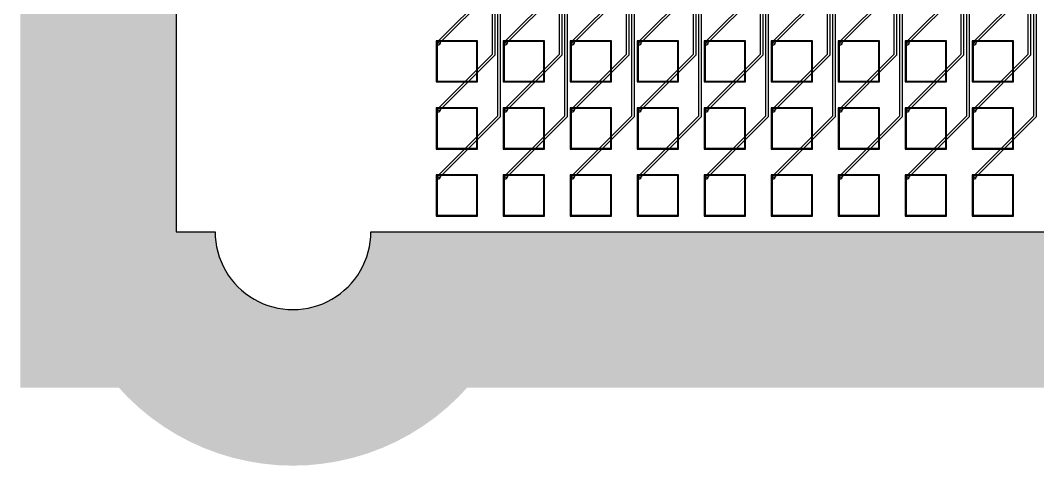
# Model space of a CAD drawing. Header units: metres. Extents: x -534 to 4285, y 130 to 1822.
# Drawn here: x -534 to 772, y 130 to 701 of the extents above; entities that cross this region are included whole.
import ezdxf

# ---------------------------------------------------------------- set-up
doc = ezdxf.new("R2010")
doc.units = ezdxf.units.M
for name, color, linetype in [('Etching', 1, 'CONTINUOUS'), ('EtchingPad', 2, 'CONTINUOUS'), ('Metal1', 4, 'CONTINUOUS'), ('Metal2', 3, 'CONTINUOUS'), ('Polyimide', 7, 'CONTINUOUS'), ('Polyimide_Negative', 5, 'CONTINUOUS')]:
    doc.layers.add(name, color=color, linetype=linetype)

msp = doc.modelspace()

# ---------------------------------------------------------------- hatches: boundary and pattern name
at = {"layer": 'Polyimide_Negative'}
h = msp.add_hatch(color=5, dxfattribs=at)
h.paths.add_polyline_path([(-534, 1822.5), (4285, 1822.5), (4285, 230), (39.6, 230), (28.2, 217.8), (13.9, 204.4), (-1.3, 191.9), (-17.3, 180.5), (-33.9, 170.1), (-51.3, 160.8), (-69.2, 152.7), (-87.5, 145.8), (-106.3, 140.1), (-125.5, 135.7), (-144.8, 132.5), (-164.4, 130.5), (-184, 129.9), (-203.6, 130.5), (-223.2, 132.5), (-242.5, 135.7), (-261.7, 140.1), (-280.5, 145.8), (-298.8, 152.7), (-316.7, 160.8), (-334.1, 170.1), (-350.7, 180.5), (-366.7, 191.9), (-381.9, 204.4), (-396.2, 217.8), (-407.6, 230), (-534, 230), (-534, 1822.5)])
h.paths.add_polyline_path([(-284, 430), (-283.8, 423.5), (-283.1, 416.9), (-282.1, 410.5), (-280.6, 404.1), (-278.7, 397.9), (-276.4, 391.7), (-273.7, 385.8), (-270.6, 380), (-267.1, 374.4), (-263.3, 369.1), (-259.2, 364.1), (-254.7, 359.3), (-249.9, 354.8), (-244.9, 350.7), (-239.6, 346.9), (-234, 343.4), (-228.2, 340.3), (-222.3, 337.6), (-216.1, 335.3), (-209.9, 333.4), (-203.5, 331.9), (-197.1, 330.9), (-190.5, 330.2), (-184, 330), (-177.5, 330.2), (-170.9, 330.9), (-164.5, 331.9), (-158.1, 333.4), (-151.9, 335.3), (-145.7, 337.6), (-139.8, 340.3), (-134, 343.4), (-128.4, 346.9), (-123.1, 350.7), (-118.1, 354.8), (-113.3, 359.3), (-108.8, 364.1), (-104.7, 369.1), (-100.9, 374.4), (-97.4, 380), (-94.3, 385.8), (-91.6, 391.7), (-89.3, 397.9), (-87.4, 404.1), (-85.9, 410.5), (-84.9, 416.9), (-84.2, 423.5), (-84, 430), (1965, 430), (3830, 430), (3830.2, 436.9), (3830.9, 443.7), (3832, 450.5), (3833.6, 457.2), (3835.6, 463.8), (3838, 470.2), (3840.8, 476.4), (3844.1, 482.5), (3847.7, 488.3), (3851.7, 493.9), (3856.1, 499.2), (3860.8, 504.2), (3865.8, 508.9), (3871.1, 513.3), (3876.7, 517.3), (3882.5, 520.9), (3888.6, 524.2), (3894.8, 527), (3901.2, 529.4), (3907.8, 531.4), (3914.5, 533), (3921.3, 534.1), (3928.1, 534.8), (3935, 535), (3941.9, 534.8), (3948.7, 534.1), (3955.5, 533), (3962.2, 531.4), (3968.8, 529.4), (3975.2, 527), (3981.4, 524.2), (3987.5, 520.9), (3993.3, 517.3), (3998.9, 513.3), (4004.2, 508.9), (4009.2, 504.2), (4013.9, 499.2), (4018.3, 493.9), (4022.3, 488.3), (4025.9, 482.5), (4029.2, 476.4), (4032, 470.2), (4034.4, 463.8), (4036.4, 457.2), (4038, 450.5), (4039.1, 443.7), (4039.8, 436.9), (4040, 430), (4085, 430), (4085, 1622.5), (-334, 1622.5), (-334, 430), (-284, 430)], flags=0)

# ---------------------------------------------------------------- linework, layer by layer
at = {"layer": 'Etching'}
for points in [[(5.2, 672.2), (5.2, 672.6), (5.2, 672.9), (5.1, 673.2), (4.9, 673.5), (4.7, 673.8), (4.5, 674), (4.3, 674.2), (4, 674.4), (3.7, 674.6), (3.4, 674.7), (3.1, 674.7), (2.7, 674.8), (2.4, 674.7), (2.1, 674.7), (1.8, 674.6), (1.5, 674.4), (1.2, 674.2), (1, 674), (0.8, 673.8), (0.6, 673.5), (0.4, 673.2), (0.3, 672.9), (0.3, 672.6), (0.2, 672.2), (0.3, 671.9), (0.3, 671.6), (0.4, 671.3), (0.6, 671), (0.8, 670.7), (1, 670.5), (1.2, 670.3), (1.5, 670.1), (1.8, 669.9), (2.1, 669.8), (2.4, 669.8), (2.7, 669.8), (3.1, 669.8), (3.4, 669.8), (3.7, 669.9), (4, 670.1), (4.3, 670.3), (4.5, 670.5), (4.7, 670.7), (4.9, 671), (5.1, 671.3), (5.2, 671.6), (5.2, 671.9), (5.2, 672.2)], [(91.2, 672.2), (91.2, 672.6), (91.2, 672.9), (91.1, 673.2), (90.9, 673.5), (90.7, 673.8), (90.5, 674), (90.3, 674.2), (90, 674.4), (89.7, 674.6), (89.4, 674.7), (89.1, 674.7), (88.8, 674.8), (88.4, 674.7), (88.1, 674.7), (87.8, 674.6), (87.5, 674.4), (87.2, 674.2), (87, 674), (86.8, 673.8), (86.6, 673.5), (86.4, 673.2), (86.3, 672.9), (86.3, 672.6), (86.2, 672.2), (86.3, 671.9), (86.3, 671.6), (86.4, 671.3), (86.6, 671), (86.8, 670.7), (87, 670.5), (87.2, 670.3), (87.5, 670.1), (87.8, 669.9), (88.1, 669.8), (88.4, 669.8), (88.8, 669.8), (89.1, 669.8), (89.4, 669.8), (89.7, 669.9), (90, 670.1), (90.3, 670.3), (90.5, 670.5), (90.7, 670.7), (90.9, 671), (91.1, 671.3), (91.2, 671.6), (91.2, 671.9), (91.2, 672.2)], [(177.2, 672.2), (177.2, 672.6), (177.2, 672.9), (177.1, 673.2), (176.9, 673.5), (176.7, 673.8), (176.5, 674), (176.3, 674.2), (176, 674.4), (175.7, 674.6), (175.4, 674.7), (175.1, 674.7), (174.8, 674.8), (174.4, 674.7), (174.1, 674.7), (173.8, 674.6), (173.5, 674.4), (173.2, 674.2), (173, 674), (172.8, 673.8), (172.6, 673.5), (172.4, 673.2), (172.3, 672.9), (172.3, 672.6), (172.2, 672.2), (172.3, 671.9), (172.3, 671.6), (172.4, 671.3), (172.6, 671), (172.8, 670.7), (173, 670.5), (173.2, 670.3), (173.5, 670.1), (173.8, 669.9), (174.1, 669.8), (174.4, 669.8), (174.8, 669.8), (175.1, 669.8), (175.4, 669.8), (175.7, 669.9), (176, 670.1), (176.3, 670.3), (176.5, 670.5), (176.7, 670.7), (176.9, 671), (177.1, 671.3), (177.2, 671.6), (177.2, 671.9), (177.2, 672.2)], [(263.2, 672.2), (263.2, 672.6), (263.2, 672.9), (263.1, 673.2), (262.9, 673.5), (262.7, 673.8), (262.5, 674), (262.3, 674.2), (262, 674.4), (261.7, 674.6), (261.4, 674.7), (261.1, 674.7), (260.8, 674.8), (260.4, 674.7), (260.1, 674.7), (259.8, 674.6), (259.5, 674.4), (259.2, 674.2), (259, 674), (258.8, 673.8), (258.6, 673.5), (258.4, 673.2), (258.3, 672.9), (258.3, 672.6), (258.2, 672.2), (258.3, 671.9), (258.3, 671.6), (258.4, 671.3), (258.6, 671), (258.8, 670.7), (259, 670.5), (259.2, 670.3), (259.5, 670.1), (259.8, 669.9), (260.1, 669.8), (260.4, 669.8), (260.8, 669.8), (261.1, 669.8), (261.4, 669.8), (261.7, 669.9), (262, 670.1), (262.3, 670.3), (262.5, 670.5), (262.7, 670.7), (262.9, 671), (263.1, 671.3), (263.2, 671.6), (263.2, 671.9), (263.2, 672.2)], [(349.2, 672.2), (349.2, 672.6), (349.2, 672.9), (349.1, 673.2), (348.9, 673.5), (348.7, 673.8), (348.5, 674), (348.3, 674.2), (348, 674.4), (347.7, 674.6), (347.4, 674.7), (347.1, 674.7), (346.8, 674.8), (346.4, 674.7), (346.1, 674.7), (345.8, 674.6), (345.5, 674.4), (345.2, 674.2), (345, 674), (344.8, 673.8), (344.6, 673.5), (344.4, 673.2), (344.3, 672.9), (344.3, 672.6), (344.2, 672.2), (344.3, 671.9), (344.3, 671.6), (344.4, 671.3), (344.6, 671), (344.8, 670.7), (345, 670.5), (345.2, 670.3), (345.5, 670.1), (345.8, 669.9), (346.1, 669.8), (346.4, 669.8), (346.8, 669.8), (347.1, 669.8), (347.4, 669.8), (347.7, 669.9), (348, 670.1), (348.3, 670.3), (348.5, 670.5), (348.7, 670.7), (348.9, 671), (349.1, 671.3), (349.2, 671.6), (349.2, 671.9), (349.2, 672.2)], [(435.2, 672.2), (435.2, 672.6), (435.2, 672.9), (435.1, 673.2), (434.9, 673.5), (434.7, 673.8), (434.5, 674), (434.3, 674.2), (434, 674.4), (433.7, 674.6), (433.4, 674.7), (433.1, 674.7), (432.8, 674.8), (432.4, 674.7), (432.1, 674.7), (431.8, 674.6), (431.5, 674.4), (431.2, 674.2), (431, 674), (430.8, 673.8), (430.6, 673.5), (430.4, 673.2), (430.3, 672.9), (430.3, 672.6), (430.2, 672.2), (430.3, 671.9), (430.3, 671.6), (430.4, 671.3), (430.6, 671), (430.8, 670.7), (431, 670.5), (431.2, 670.3), (431.5, 670.1), (431.8, 669.9), (432.1, 669.8), (432.4, 669.8), (432.8, 669.8), (433.1, 669.8), (433.4, 669.8), (433.7, 669.9), (434, 670.1), (434.3, 670.3), (434.5, 670.5), (434.7, 670.7), (434.9, 671), (435.1, 671.3), (435.2, 671.6), (435.2, 671.9), (435.2, 672.2)], [(521.2, 672.2), (521.2, 672.6), (521.2, 672.9), (521.1, 673.2), (520.9, 673.5), (520.7, 673.8), (520.5, 674), (520.3, 674.2), (520, 674.4), (519.7, 674.6), (519.4, 674.7), (519.1, 674.7), (518.8, 674.8), (518.4, 674.7), (518.1, 674.7), (517.8, 674.6), (517.5, 674.4), (517.2, 674.2), (517, 674), (516.8, 673.8), (516.6, 673.5), (516.4, 673.2), (516.3, 672.9), (516.3, 672.6), (516.2, 672.2), (516.3, 671.9), (516.3, 671.6), (516.4, 671.3), (516.6, 671), (516.8, 670.7), (517, 670.5), (517.2, 670.3), (517.5, 670.1), (517.8, 669.9), (518.1, 669.8), (518.4, 669.8), (518.8, 669.8), (519.1, 669.8), (519.4, 669.8), (519.7, 669.9), (520, 670.1), (520.3, 670.3), (520.5, 670.5), (520.7, 670.7), (520.9, 671), (521.1, 671.3), (521.2, 671.6), (521.2, 671.9), (521.2, 672.2)], [(607.2, 672.2), (607.2, 672.6), (607.2, 672.9), (607.1, 673.2), (606.9, 673.5), (606.7, 673.8), (606.5, 674), (606.3, 674.2), (606, 674.4), (605.7, 674.6), (605.4, 674.7), (605.1, 674.7), (604.8, 674.8), (604.4, 674.7), (604.1, 674.7), (603.8, 674.6), (603.5, 674.4), (603.2, 674.2), (603, 674), (602.8, 673.8), (602.6, 673.5), (602.4, 673.2), (602.3, 672.9), (602.3, 672.6), (602.2, 672.2), (602.3, 671.9), (602.3, 671.6), (602.4, 671.3), (602.6, 671), (602.8, 670.7), (603, 670.5), (603.2, 670.3), (603.5, 670.1), (603.8, 669.9), (604.1, 669.8), (604.4, 669.8), (604.8, 669.8), (605.1, 669.8), (605.4, 669.8), (605.7, 669.9), (606, 670.1), (606.3, 670.3), (606.5, 670.5), (606.7, 670.7), (606.9, 671), (607.1, 671.3), (607.2, 671.6), (607.2, 671.9), (607.2, 672.2)], [(693.2, 672.2), (693.2, 672.6), (693.2, 672.9), (693.1, 673.2), (692.9, 673.5), (692.7, 673.8), (692.5, 674), (692.3, 674.2), (692, 674.4), (691.7, 674.6), (691.4, 674.7), (691.1, 674.7), (690.8, 674.8), (690.4, 674.7), (690.1, 674.7), (689.8, 674.6), (689.5, 674.4), (689.2, 674.2), (689, 674), (688.8, 673.8), (688.6, 673.5), (688.4, 673.2), (688.3, 672.9), (688.3, 672.6), (688.2, 672.2), (688.3, 671.9), (688.3, 671.6), (688.4, 671.3), (688.6, 671), (688.8, 670.7), (689, 670.5), (689.2, 670.3), (689.5, 670.1), (689.8, 669.9), (690.1, 669.8), (690.4, 669.8), (690.8, 669.8), (691.1, 669.8), (691.4, 669.8), (691.7, 669.9), (692, 670.1), (692.3, 670.3), (692.5, 670.5), (692.7, 670.7), (692.9, 671), (693.1, 671.3), (693.2, 671.6), (693.2, 671.9), (693.2, 672.2)], [(5.2, 586.2), (5.2, 586.6), (5.2, 586.9), (5.1, 587.2), (4.9, 587.5), (4.7, 587.8), (4.5, 588), (4.3, 588.2), (4, 588.4), (3.7, 588.6), (3.4, 588.7), (3.1, 588.7), (2.7, 588.8), (2.4, 588.7), (2.1, 588.7), (1.8, 588.6), (1.5, 588.4), (1.2, 588.2), (1, 588), (0.8, 587.8), (0.6, 587.5), (0.4, 587.2), (0.3, 586.9), (0.3, 586.6), (0.2, 586.2), (0.3, 585.9), (0.3, 585.6), (0.4, 585.3), (0.6, 585), (0.8, 584.7), (1, 584.5), (1.2, 584.3), (1.5, 584.1), (1.8, 583.9), (2.1, 583.8), (2.4, 583.8), (2.7, 583.8), (3.1, 583.8), (3.4, 583.8), (3.7, 583.9), (4, 584.1), (4.3, 584.3), (4.5, 584.5), (4.7, 584.7), (4.9, 585), (5.1, 585.3), (5.2, 585.6), (5.2, 585.9), (5.2, 586.2)], [(91.2, 586.2), (91.2, 586.6), (91.2, 586.9), (91.1, 587.2), (90.9, 587.5), (90.7, 587.8), (90.5, 588), (90.3, 588.2), (90, 588.4), (89.7, 588.6), (89.4, 588.7), (89.1, 588.7), (88.8, 588.8), (88.4, 588.7), (88.1, 588.7), (87.8, 588.6), (87.5, 588.4), (87.2, 588.2), (87, 588), (86.8, 587.8), (86.6, 587.5), (86.4, 587.2), (86.3, 586.9), (86.3, 586.6), (86.2, 586.2), (86.3, 585.9), (86.3, 585.6), (86.4, 585.3), (86.6, 585), (86.8, 584.7), (87, 584.5), (87.2, 584.3), (87.5, 584.1), (87.8, 583.9), (88.1, 583.8), (88.4, 583.8), (88.8, 583.8), (89.1, 583.8), (89.4, 583.8), (89.7, 583.9), (90, 584.1), (90.3, 584.3), (90.5, 584.5), (90.7, 584.7), (90.9, 585), (91.1, 585.3), (91.2, 585.6), (91.2, 585.9), (91.2, 586.2)], [(177.2, 586.2), (177.2, 586.6), (177.2, 586.9), (177.1, 587.2), (176.9, 587.5), (176.7, 587.8), (176.5, 588), (176.3, 588.2), (176, 588.4), (175.7, 588.6), (175.4, 588.7), (175.1, 588.7), (174.8, 588.8), (174.4, 588.7), (174.1, 588.7), (173.8, 588.6), (173.5, 588.4), (173.2, 588.2), (173, 588), (172.8, 587.8), (172.6, 587.5), (172.4, 587.2), (172.3, 586.9), (172.3, 586.6), (172.2, 586.2), (172.3, 585.9), (172.3, 585.6), (172.4, 585.3), (172.6, 585), (172.8, 584.7), (173, 584.5), (173.2, 584.3), (173.5, 584.1), (173.8, 583.9), (174.1, 583.8), (174.4, 583.8), (174.8, 583.8), (175.1, 583.8), (175.4, 583.8), (175.7, 583.9), (176, 584.1), (176.3, 584.3), (176.5, 584.5), (176.7, 584.7), (176.9, 585), (177.1, 585.3), (177.2, 585.6), (177.2, 585.9), (177.2, 586.2)], [(263.2, 586.2), (263.2, 586.6), (263.2, 586.9), (263.1, 587.2), (262.9, 587.5), (262.7, 587.8), (262.5, 588), (262.3, 588.2), (262, 588.4), (261.7, 588.6), (261.4, 588.7), (261.1, 588.7), (260.8, 588.8), (260.4, 588.7), (260.1, 588.7), (259.8, 588.6), (259.5, 588.4), (259.2, 588.2), (259, 588), (258.8, 587.8), (258.6, 587.5), (258.4, 587.2), (258.3, 586.9), (258.3, 586.6), (258.2, 586.2), (258.3, 585.9), (258.3, 585.6), (258.4, 585.3), (258.6, 585), (258.8, 584.7), (259, 584.5), (259.2, 584.3), (259.5, 584.1), (259.8, 583.9), (260.1, 583.8), (260.4, 583.8), (260.8, 583.8), (261.1, 583.8), (261.4, 583.8), (261.7, 583.9), (262, 584.1), (262.3, 584.3), (262.5, 584.5), (262.7, 584.7), (262.9, 585), (263.1, 585.3), (263.2, 585.6), (263.2, 585.9), (263.2, 586.2)], [(349.2, 586.2), (349.2, 586.6), (349.2, 586.9), (349.1, 587.2), (348.9, 587.5), (348.7, 587.8), (348.5, 588), (348.3, 588.2), (348, 588.4), (347.7, 588.6), (347.4, 588.7), (347.1, 588.7), (346.8, 588.8), (346.4, 588.7), (346.1, 588.7), (345.8, 588.6), (345.5, 588.4), (345.2, 588.2), (345, 588), (344.8, 587.8), (344.6, 587.5), (344.4, 587.2), (344.3, 586.9), (344.3, 586.6), (344.2, 586.2), (344.3, 585.9), (344.3, 585.6), (344.4, 585.3), (344.6, 585), (344.8, 584.7), (345, 584.5), (345.2, 584.3), (345.5, 584.1), (345.8, 583.9), (346.1, 583.8), (346.4, 583.8), (346.8, 583.8), (347.1, 583.8), (347.4, 583.8), (347.7, 583.9), (348, 584.1), (348.3, 584.3), (348.5, 584.5), (348.7, 584.7), (348.9, 585), (349.1, 585.3), (349.2, 585.6), (349.2, 585.9), (349.2, 586.2)], [(435.2, 586.2), (435.2, 586.6), (435.2, 586.9), (435.1, 587.2), (434.9, 587.5), (434.7, 587.8), (434.5, 588), (434.3, 588.2), (434, 588.4), (433.7, 588.6), (433.4, 588.7), (433.1, 588.7), (432.8, 588.8), (432.4, 588.7), (432.1, 588.7), (431.8, 588.6), (431.5, 588.4), (431.2, 588.2), (431, 588), (430.8, 587.8), (430.6, 587.5), (430.4, 587.2), (430.3, 586.9), (430.3, 586.6), (430.2, 586.2), (430.3, 585.9), (430.3, 585.6), (430.4, 585.3), (430.6, 585), (430.8, 584.7), (431, 584.5), (431.2, 584.3), (431.5, 584.1), (431.8, 583.9), (432.1, 583.8), (432.4, 583.8), (432.8, 583.8), (433.1, 583.8), (433.4, 583.8), (433.7, 583.9), (434, 584.1), (434.3, 584.3), (434.5, 584.5), (434.7, 584.7), (434.9, 585), (435.1, 585.3), (435.2, 585.6), (435.2, 585.9), (435.2, 586.2)], [(521.2, 586.2), (521.2, 586.6), (521.2, 586.9), (521.1, 587.2), (520.9, 587.5), (520.7, 587.8), (520.5, 588), (520.3, 588.2), (520, 588.4), (519.7, 588.6), (519.4, 588.7), (519.1, 588.7), (518.8, 588.8), (518.4, 588.7), (518.1, 588.7), (517.8, 588.6), (517.5, 588.4), (517.2, 588.2), (517, 588), (516.8, 587.8), (516.6, 587.5), (516.4, 587.2), (516.3, 586.9), (516.3, 586.6), (516.2, 586.2), (516.3, 585.9), (516.3, 585.6), (516.4, 585.3), (516.6, 585), (516.8, 584.7), (517, 584.5), (517.2, 584.3), (517.5, 584.1), (517.8, 583.9), (518.1, 583.8), (518.4, 583.8), (518.8, 583.8), (519.1, 583.8), (519.4, 583.8), (519.7, 583.9), (520, 584.1), (520.3, 584.3), (520.5, 584.5), (520.7, 584.7), (520.9, 585), (521.1, 585.3), (521.2, 585.6), (521.2, 585.9), (521.2, 586.2)], [(607.2, 586.2), (607.2, 586.6), (607.2, 586.9), (607.1, 587.2), (606.9, 587.5), (606.7, 587.8), (606.5, 588), (606.3, 588.2), (606, 588.4), (605.7, 588.6), (605.4, 588.7), (605.1, 588.7), (604.8, 588.8), (604.4, 588.7), (604.1, 588.7), (603.8, 588.6), (603.5, 588.4), (603.2, 588.2), (603, 588), (602.8, 587.8), (602.6, 587.5), (602.4, 587.2), (602.3, 586.9), (602.3, 586.6), (602.2, 586.2), (602.3, 585.9), (602.3, 585.6), (602.4, 585.3), (602.6, 585), (602.8, 584.7), (603, 584.5), (603.2, 584.3), (603.5, 584.1), (603.8, 583.9), (604.1, 583.8), (604.4, 583.8), (604.8, 583.8), (605.1, 583.8), (605.4, 583.8), (605.7, 583.9), (606, 584.1), (606.3, 584.3), (606.5, 584.5), (606.7, 584.7), (606.9, 585), (607.1, 585.3), (607.2, 585.6), (607.2, 585.9), (607.2, 586.2)], [(693.2, 586.2), (693.2, 586.6), (693.2, 586.9), (693.1, 587.2), (692.9, 587.5), (692.7, 587.8), (692.5, 588), (692.3, 588.2), (692, 588.4), (691.7, 588.6), (691.4, 588.7), (691.1, 588.7), (690.8, 588.8), (690.4, 588.7), (690.1, 588.7), (689.8, 588.6), (689.5, 588.4), (689.2, 588.2), (689, 588), (688.8, 587.8), (688.6, 587.5), (688.4, 587.2), (688.3, 586.9), (688.3, 586.6), (688.2, 586.2), (688.3, 585.9), (688.3, 585.6), (688.4, 585.3), (688.6, 585), (688.8, 584.7), (689, 584.5), (689.2, 584.3), (689.5, 584.1), (689.8, 583.9), (690.1, 583.8), (690.4, 583.8), (690.8, 583.8), (691.1, 583.8), (691.4, 583.8), (691.7, 583.9), (692, 584.1), (692.3, 584.3), (692.5, 584.5), (692.7, 584.7), (692.9, 585), (693.1, 585.3), (693.2, 585.6), (693.2, 585.9), (693.2, 586.2)], [(5.2, 500.2), (5.2, 500.6), (5.2, 500.9), (5.1, 501.2), (4.9, 501.5), (4.7, 501.8), (4.5, 502), (4.3, 502.2), (4, 502.4), (3.7, 502.6), (3.4, 502.7), (3.1, 502.7), (2.7, 502.8), (2.4, 502.7), (2.1, 502.7), (1.8, 502.6), (1.5, 502.4), (1.2, 502.2), (1, 502), (0.8, 501.8), (0.6, 501.5), (0.4, 501.2), (0.3, 500.9), (0.3, 500.6), (0.2, 500.2), (0.3, 499.9), (0.3, 499.6), (0.4, 499.3), (0.6, 499), (0.8, 498.7), (1, 498.5), (1.2, 498.3), (1.5, 498.1), (1.8, 497.9), (2.1, 497.8), (2.4, 497.8), (2.7, 497.8), (3.1, 497.8), (3.4, 497.8), (3.7, 497.9), (4, 498.1), (4.3, 498.3), (4.5, 498.5), (4.7, 498.7), (4.9, 499), (5.1, 499.3), (5.2, 499.6), (5.2, 499.9), (5.2, 500.2)], [(91.2, 500.2), (91.2, 500.6), (91.2, 500.9), (91.1, 501.2), (90.9, 501.5), (90.7, 501.8), (90.5, 502), (90.3, 502.2), (90, 502.4), (89.7, 502.6), (89.4, 502.7), (89.1, 502.7), (88.8, 502.8), (88.4, 502.7), (88.1, 502.7), (87.8, 502.6), (87.5, 502.4), (87.2, 502.2), (87, 502), (86.8, 501.8), (86.6, 501.5), (86.4, 501.2), (86.3, 500.9), (86.3, 500.6), (86.2, 500.2), (86.3, 499.9), (86.3, 499.6), (86.4, 499.3), (86.6, 499), (86.8, 498.7), (87, 498.5), (87.2, 498.3), (87.5, 498.1), (87.8, 497.9), (88.1, 497.8), (88.4, 497.8), (88.8, 497.8), (89.1, 497.8), (89.4, 497.8), (89.7, 497.9), (90, 498.1), (90.3, 498.3), (90.5, 498.5), (90.7, 498.7), (90.9, 499), (91.1, 499.3), (91.2, 499.6), (91.2, 499.9), (91.2, 500.2)], [(177.2, 500.2), (177.2, 500.6), (177.2, 500.9), (177.1, 501.2), (176.9, 501.5), (176.7, 501.8), (176.5, 502), (176.3, 502.2), (176, 502.4), (175.7, 502.6), (175.4, 502.7), (175.1, 502.7), (174.8, 502.8), (174.4, 502.7), (174.1, 502.7), (173.8, 502.6), (173.5, 502.4), (173.2, 502.2), (173, 502), (172.8, 501.8), (172.6, 501.5), (172.4, 501.2), (172.3, 500.9), (172.3, 500.6), (172.2, 500.2), (172.3, 499.9), (172.3, 499.6), (172.4, 499.3), (172.6, 499), (172.8, 498.7), (173, 498.5), (173.2, 498.3), (173.5, 498.1), (173.8, 497.9), (174.1, 497.8), (174.4, 497.8), (174.8, 497.8), (175.1, 497.8), (175.4, 497.8), (175.7, 497.9), (176, 498.1), (176.3, 498.3), (176.5, 498.5), (176.7, 498.7), (176.9, 499), (177.1, 499.3), (177.2, 499.6), (177.2, 499.9), (177.2, 500.2)], [(263.2, 500.2), (263.2, 500.6), (263.2, 500.9), (263.1, 501.2), (262.9, 501.5), (262.7, 501.8), (262.5, 502), (262.3, 502.2), (262, 502.4), (261.7, 502.6), (261.4, 502.7), (261.1, 502.7), (260.8, 502.8), (260.4, 502.7), (260.1, 502.7), (259.8, 502.6), (259.5, 502.4), (259.2, 502.2), (259, 502), (258.8, 501.8), (258.6, 501.5), (258.4, 501.2), (258.3, 500.9), (258.3, 500.6), (258.2, 500.2), (258.3, 499.9), (258.3, 499.6), (258.4, 499.3), (258.6, 499), (258.8, 498.7), (259, 498.5), (259.2, 498.3), (259.5, 498.1), (259.8, 497.9), (260.1, 497.8), (260.4, 497.8), (260.8, 497.8), (261.1, 497.8), (261.4, 497.8), (261.7, 497.9), (262, 498.1), (262.3, 498.3), (262.5, 498.5), (262.7, 498.7), (262.9, 499), (263.1, 499.3), (263.2, 499.6), (263.2, 499.9), (263.2, 500.2)], [(349.2, 500.2), (349.2, 500.6), (349.2, 500.9), (349.1, 501.2), (348.9, 501.5), (348.7, 501.8), (348.5, 502), (348.3, 502.2), (348, 502.4), (347.7, 502.6), (347.4, 502.7), (347.1, 502.7), (346.8, 502.8), (346.4, 502.7), (346.1, 502.7), (345.8, 502.6), (345.5, 502.4), (345.2, 502.2), (345, 502), (344.8, 501.8), (344.6, 501.5), (344.4, 501.2), (344.3, 500.9), (344.3, 500.6), (344.2, 500.2), (344.3, 499.9), (344.3, 499.6), (344.4, 499.3), (344.6, 499), (344.8, 498.7), (345, 498.5), (345.2, 498.3), (345.5, 498.1), (345.8, 497.9), (346.1, 497.8), (346.4, 497.8), (346.8, 497.8), (347.1, 497.8), (347.4, 497.8), (347.7, 497.9), (348, 498.1), (348.3, 498.3), (348.5, 498.5), (348.7, 498.7), (348.9, 499), (349.1, 499.3), (349.2, 499.6), (349.2, 499.9), (349.2, 500.2)], [(435.2, 500.2), (435.2, 500.6), (435.2, 500.9), (435.1, 501.2), (434.9, 501.5), (434.7, 501.8), (434.5, 502), (434.3, 502.2), (434, 502.4), (433.7, 502.6), (433.4, 502.7), (433.1, 502.7), (432.8, 502.8), (432.4, 502.7), (432.1, 502.7), (431.8, 502.6), (431.5, 502.4), (431.2, 502.2), (431, 502), (430.8, 501.8), (430.6, 501.5), (430.4, 501.2), (430.3, 500.9), (430.3, 500.6), (430.2, 500.2), (430.3, 499.9), (430.3, 499.6), (430.4, 499.3), (430.6, 499), (430.8, 498.7), (431, 498.5), (431.2, 498.3), (431.5, 498.1), (431.8, 497.9), (432.1, 497.8), (432.4, 497.8), (432.8, 497.8), (433.1, 497.8), (433.4, 497.8), (433.7, 497.9), (434, 498.1), (434.3, 498.3), (434.5, 498.5), (434.7, 498.7), (434.9, 499), (435.1, 499.3), (435.2, 499.6), (435.2, 499.9), (435.2, 500.2)], [(521.2, 500.2), (521.2, 500.6), (521.2, 500.9), (521.1, 501.2), (520.9, 501.5), (520.7, 501.8), (520.5, 502), (520.3, 502.2), (520, 502.4), (519.7, 502.6), (519.4, 502.7), (519.1, 502.7), (518.8, 502.8), (518.4, 502.7), (518.1, 502.7), (517.8, 502.6), (517.5, 502.4), (517.2, 502.2), (517, 502), (516.8, 501.8), (516.6, 501.5), (516.4, 501.2), (516.3, 500.9), (516.3, 500.6), (516.2, 500.2), (516.3, 499.9), (516.3, 499.6), (516.4, 499.3), (516.6, 499), (516.8, 498.7), (517, 498.5), (517.2, 498.3), (517.5, 498.1), (517.8, 497.9), (518.1, 497.8), (518.4, 497.8), (518.8, 497.8), (519.1, 497.8), (519.4, 497.8), (519.7, 497.9), (520, 498.1), (520.3, 498.3), (520.5, 498.5), (520.7, 498.7), (520.9, 499), (521.1, 499.3), (521.2, 499.6), (521.2, 499.9), (521.2, 500.2)], [(607.2, 500.2), (607.2, 500.6), (607.2, 500.9), (607.1, 501.2), (606.9, 501.5), (606.7, 501.8), (606.5, 502), (606.3, 502.2), (606, 502.4), (605.7, 502.6), (605.4, 502.7), (605.1, 502.7), (604.8, 502.8), (604.4, 502.7), (604.1, 502.7), (603.8, 502.6), (603.5, 502.4), (603.2, 502.2), (603, 502), (602.8, 501.8), (602.6, 501.5), (602.4, 501.2), (602.3, 500.9), (602.3, 500.6), (602.2, 500.2), (602.3, 499.9), (602.3, 499.6), (602.4, 499.3), (602.6, 499), (602.8, 498.7), (603, 498.5), (603.2, 498.3), (603.5, 498.1), (603.8, 497.9), (604.1, 497.8), (604.4, 497.8), (604.8, 497.8), (605.1, 497.8), (605.4, 497.8), (605.7, 497.9), (606, 498.1), (606.3, 498.3), (606.5, 498.5), (606.7, 498.7), (606.9, 499), (607.1, 499.3), (607.2, 499.6), (607.2, 499.9), (607.2, 500.2)], [(693.2, 500.2), (693.2, 500.6), (693.2, 500.9), (693.1, 501.2), (692.9, 501.5), (692.7, 501.8), (692.5, 502), (692.3, 502.2), (692, 502.4), (691.7, 502.6), (691.4, 502.7), (691.1, 502.7), (690.8, 502.8), (690.4, 502.7), (690.1, 502.7), (689.8, 502.6), (689.5, 502.4), (689.2, 502.2), (689, 502), (688.8, 501.8), (688.6, 501.5), (688.4, 501.2), (688.3, 500.9), (688.3, 500.6), (688.2, 500.2), (688.3, 499.9), (688.3, 499.6), (688.4, 499.3), (688.6, 499), (688.8, 498.7), (689, 498.5), (689.2, 498.3), (689.5, 498.1), (689.8, 497.9), (690.1, 497.8), (690.4, 497.8), (690.8, 497.8), (691.1, 497.8), (691.4, 497.8), (691.7, 497.9), (692, 498.1), (692.3, 498.3), (692.5, 498.5), (692.7, 498.7), (692.9, 499), (693.1, 499.3), (693.2, 499.6), (693.2, 499.9), (693.2, 500.2)]]:
    msp.add_lwpolyline(points, close=True, dxfattribs=at)
at = {"layer": 'EtchingPad'}
for points in [[(1, 623), (52, 623), (52, 674), (1, 674), (1, 623)], [(87, 623), (138, 623), (138, 674), (87, 674), (87, 623)], [(173, 623), (224, 623), (224, 674), (173, 674), (173, 623)], [(259, 623), (310, 623), (310, 674), (259, 674), (259, 623)], [(345, 623), (396, 623), (396, 674), (345, 674), (345, 623)], [(431, 623), (482, 623), (482, 674), (431, 674), (431, 623)], [(517, 623), (568, 623), (568, 674), (517, 674), (517, 623)], [(603, 623), (654, 623), (654, 674), (603, 674), (603, 623)], [(689, 623), (740, 623), (740, 674), (689, 674), (689, 623)], [(1, 537), (52, 537), (52, 588), (1, 588), (1, 537)], [(87, 537), (138, 537), (138, 588), (87, 588), (87, 537)], [(173, 537), (224, 537), (224, 588), (173, 588), (173, 537)], [(259, 537), (310, 537), (310, 588), (259, 588), (259, 537)], [(345, 537), (396, 537), (396, 588), (345, 588), (345, 537)], [(431, 537), (482, 537), (482, 588), (431, 588), (431, 537)], [(517, 537), (568, 537), (568, 588), (517, 588), (517, 537)], [(603, 537), (654, 537), (654, 588), (603, 588), (603, 537)], [(689, 537), (740, 537), (740, 588), (689, 588), (689, 537)], [(1, 451), (52, 451), (52, 502), (1, 502), (1, 451)], [(87, 451), (138, 451), (138, 502), (87, 502), (87, 451)], [(173, 451), (224, 451), (224, 502), (173, 502), (173, 451)], [(259, 451), (310, 451), (310, 502), (259, 502), (259, 451)], [(345, 451), (396, 451), (396, 502), (345, 502), (345, 451)], [(431, 451), (482, 451), (482, 502), (431, 502), (431, 451)], [(517, 451), (568, 451), (568, 502), (517, 502), (517, 451)], [(603, 451), (654, 451), (654, 502), (603, 502), (603, 451)], [(689, 451), (740, 451), (740, 502), (689, 502), (689, 451)]]:
    msp.add_lwpolyline(points, close=True, dxfattribs=at)
at = {"layer": 'Metal1'}
for points in [[(75, 1522.5), (75, 656.4), (3.8, 585.2), (1.7, 587.3), (72, 657.6), (72, 1522.5)], [(68, 1522.5), (68, 735.4), (3.8, 671.2), (1.7, 673.3), (65, 736.6), (65, 1522.5)], [(161, 1522.5), (161, 656.4), (89.8, 585.2), (87.7, 587.3), (158, 657.6), (158, 1522.5)], [(154, 1522.5), (154, 735.4), (89.8, 671.2), (87.7, 673.3), (151, 736.6), (151, 1522.5)], [(247, 1522.5), (247, 656.4), (175.8, 585.2), (173.7, 587.3), (244, 657.6), (244, 1522.5)], [(240, 1522.5), (240, 735.4), (175.8, 671.2), (173.7, 673.3), (237, 736.6), (237, 1522.5)], [(333, 1522.5), (333, 656.4), (261.8, 585.2), (259.7, 587.3), (330, 657.6), (330, 1522.5)], [(326, 1522.5), (326, 735.4), (261.8, 671.2), (259.7, 673.3), (323, 736.6), (323, 1522.5)], [(419, 1522.5), (419, 656.4), (347.8, 585.2), (345.7, 587.3), (416, 657.6), (416, 1522.5)], [(412, 1522.5), (412, 735.4), (347.8, 671.2), (345.7, 673.3), (409, 736.6), (409, 1522.5)], [(505, 1522.5), (505, 656.4), (433.8, 585.2), (431.7, 587.3), (502, 657.6), (502, 1522.5)], [(498, 1522.5), (498, 735.4), (433.8, 671.2), (431.7, 673.3), (495, 736.6), (495, 1522.5)], [(591, 1522.5), (591, 656.4), (519.8, 585.2), (517.7, 587.3), (588, 657.6), (588, 1522.5)], [(584, 1522.5), (584, 735.4), (519.8, 671.2), (517.7, 673.3), (581, 736.6), (581, 1522.5)], [(677, 1522.5), (677, 656.4), (605.8, 585.2), (603.7, 587.3), (674, 657.6), (674, 1522.5)], [(670, 1522.5), (670, 735.4), (605.8, 671.2), (603.7, 673.3), (667, 736.6), (667, 1522.5)], [(770, 1522.5), (770, 577.4), (691.8, 499.2), (689.7, 501.3), (767, 578.6), (767, 1522.5)], [(763, 1522.5), (763, 656.4), (691.8, 585.2), (689.7, 587.3), (760, 657.6), (760, 1522.5)], [(756, 1522.5), (756, 735.4), (691.8, 671.2), (689.7, 673.3), (753, 736.6), (753, 1522.5)], [(1.7, 501.3), (79, 578.6), (79, 1477.7), (88.1, 1486.8), (90.2, 1484.7), (82, 1476.5), (82, 577.4), (3.8, 499.2)], [(87.7, 501.3), (165, 578.6), (165, 1477.7), (174.1, 1486.8), (176.2, 1484.7), (168, 1476.5), (168, 577.4), (89.8, 499.2)], [(173.7, 501.3), (251, 578.6), (251, 1477.7), (260.1, 1486.8), (262.2, 1484.7), (254, 1476.5), (254, 577.4), (175.8, 499.2)], [(259.7, 501.3), (337, 578.6), (337, 1477.7), (346.1, 1486.8), (348.2, 1484.7), (340, 1476.5), (340, 577.4), (261.8, 499.2)], [(345.7, 501.3), (423, 578.6), (423, 1477.7), (432.1, 1486.8), (434.2, 1484.7), (426, 1476.5), (426, 577.4), (347.8, 499.2)], [(431.7, 501.3), (509, 578.6), (509, 1477.7), (518.1, 1486.8), (520.2, 1484.7), (512, 1476.5), (512, 577.4), (433.8, 499.2)], [(517.7, 501.3), (595, 578.6), (595, 1477.7), (604.1, 1486.8), (606.2, 1484.7), (598, 1476.5), (598, 577.4), (519.8, 499.2)], [(603.7, 501.3), (681, 578.6), (681, 1477.7), (690.1, 1486.8), (692.2, 1484.7), (684, 1476.5), (684, 577.4), (605.8, 499.2)]]:
    msp.add_lwpolyline(points, close=True, dxfattribs=at)
at = {"layer": 'Metal2'}
for points in [[(0, 622), (53, 622), (53, 675), (0, 675), (0, 622)], [(86, 622), (139, 622), (139, 675), (86, 675), (86, 622)], [(172, 622), (225, 622), (225, 675), (172, 675), (172, 622)], [(258, 622), (311, 622), (311, 675), (258, 675), (258, 622)], [(344, 622), (397, 622), (397, 675), (344, 675), (344, 622)], [(430, 622), (483, 622), (483, 675), (430, 675), (430, 622)], [(516, 622), (569, 622), (569, 675), (516, 675), (516, 622)], [(602, 622), (655, 622), (655, 675), (602, 675), (602, 622)], [(688, 622), (741, 622), (741, 675), (688, 675), (688, 622)], [(0, 536), (53, 536), (53, 589), (0, 589), (0, 536)], [(86, 536), (139, 536), (139, 589), (86, 589), (86, 536)], [(172, 536), (225, 536), (225, 589), (172, 589), (172, 536)], [(258, 536), (311, 536), (311, 589), (258, 589), (258, 536)], [(344, 536), (397, 536), (397, 589), (344, 589), (344, 536)], [(430, 536), (483, 536), (483, 589), (430, 589), (430, 536)], [(516, 536), (569, 536), (569, 589), (516, 589), (516, 536)], [(602, 536), (655, 536), (655, 589), (602, 589), (602, 536)], [(688, 536), (741, 536), (741, 589), (688, 589), (688, 536)], [(0, 450), (53, 450), (53, 503), (0, 503), (0, 450)], [(86, 450), (139, 450), (139, 503), (86, 503), (86, 450)], [(172, 450), (225, 450), (225, 503), (172, 503), (172, 450)], [(258, 450), (311, 450), (311, 503), (258, 503), (258, 450)], [(344, 450), (397, 450), (397, 503), (344, 503), (344, 450)], [(430, 450), (483, 450), (483, 503), (430, 503), (430, 450)], [(516, 450), (569, 450), (569, 503), (516, 503), (516, 450)], [(602, 450), (655, 450), (655, 503), (602, 503), (602, 450)], [(688, 450), (741, 450), (741, 503), (688, 503), (688, 450)]]:
    msp.add_lwpolyline(points, close=True, dxfattribs=at)
at = {"layer": 'Polyimide'}
msp.add_lwpolyline([(-334, 1622.5), (-334, 430), (-284, 430), (-283.8, 423.5), (-283.1, 416.9), (-282.1, 410.5), (-280.6, 404.1), (-278.7, 397.9), (-276.4, 391.7), (-273.7, 385.8), (-270.6, 380), (-267.1, 374.4), (-263.3, 369.1), (-259.2, 364.1), (-254.7, 359.3), (-249.9, 354.8), (-244.9, 350.7), (-239.6, 346.9), (-234, 343.4), (-228.2, 340.3), (-222.3, 337.6), (-216.1, 335.3), (-209.9, 333.4), (-203.5, 331.9), (-197.1, 330.9), (-190.5, 330.2), (-184, 330), (-177.5, 330.2), (-170.9, 330.9), (-164.5, 331.9), (-158.1, 333.4), (-151.9, 335.3), (-145.7, 337.6), (-139.8, 340.3), (-134, 343.4), (-128.4, 346.9), (-123.1, 350.7), (-118.1, 354.8), (-113.3, 359.3), (-108.8, 364.1), (-104.7, 369.1), (-100.9, 374.4), (-97.4, 380), (-94.3, 385.8), (-91.6, 391.7), (-89.3, 397.9), (-87.4, 404.1), (-85.9, 410.5), (-84.9, 416.9), (-84.2, 423.5), (-84, 430), (1965, 430)], dxfattribs=at)

doc.saveas('drawing.dxf')
